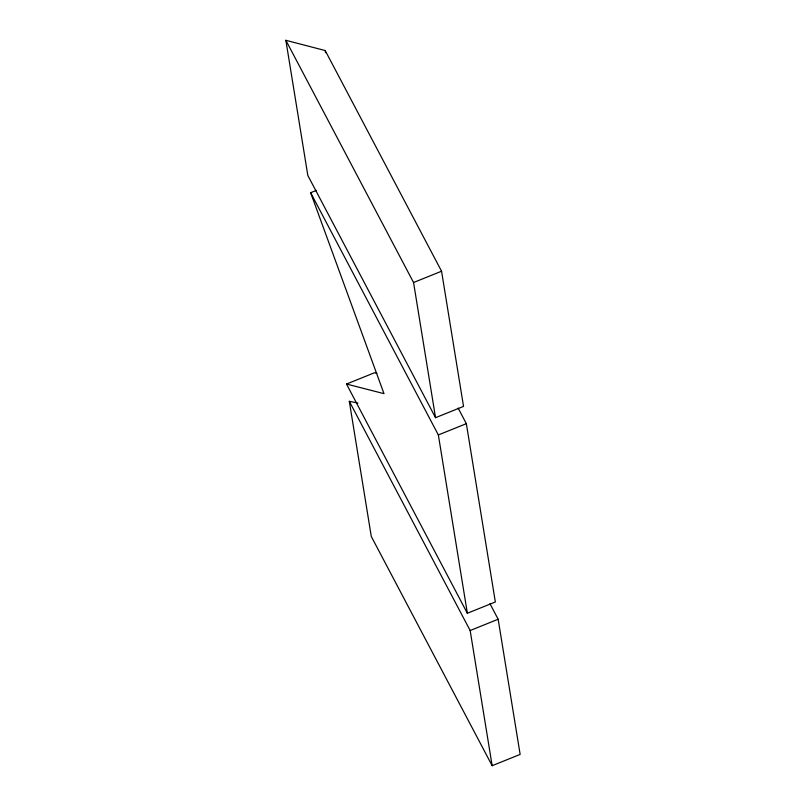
<?xml version="1.0" encoding="UTF-8"?>
<svg xmlns="http://www.w3.org/2000/svg" width="806" height="806" viewBox="0 0 806 806"><rect width="100%" height="100%" fill="white"/><g stroke="black" fill="none" stroke-linecap="round" stroke-linejoin="round"><path stroke-width="1.21" d="M458.151 408.108L466.352 423.664L495.347 601.981L467.359 613.265L346.499 384.039L383.988 393.65L310.642 192.715L316.476 190.367M435.542 417.689L413.559 282.513L441.557 271.229L325.201 50.546L285.858 40.3L307.832 175.466L435.542 417.689L463.541 406.405L441.557 271.229M346.499 384.039L374.498 372.755L376.916 373.369M467.359 613.265L438.353 434.948L466.352 423.664M498.158 619.24L520.142 754.416L492.154 765.7L470.16 630.524L498.158 619.24L489.957 603.674M492.154 765.7L371.294 536.474L349.3 401.297L357.904 403.06M285.858 40.3L413.559 282.513M310.642 192.715L438.353 434.948M349.3 401.297L470.16 630.524M325.201 50.546L325.564 52.753"/></g></svg>
